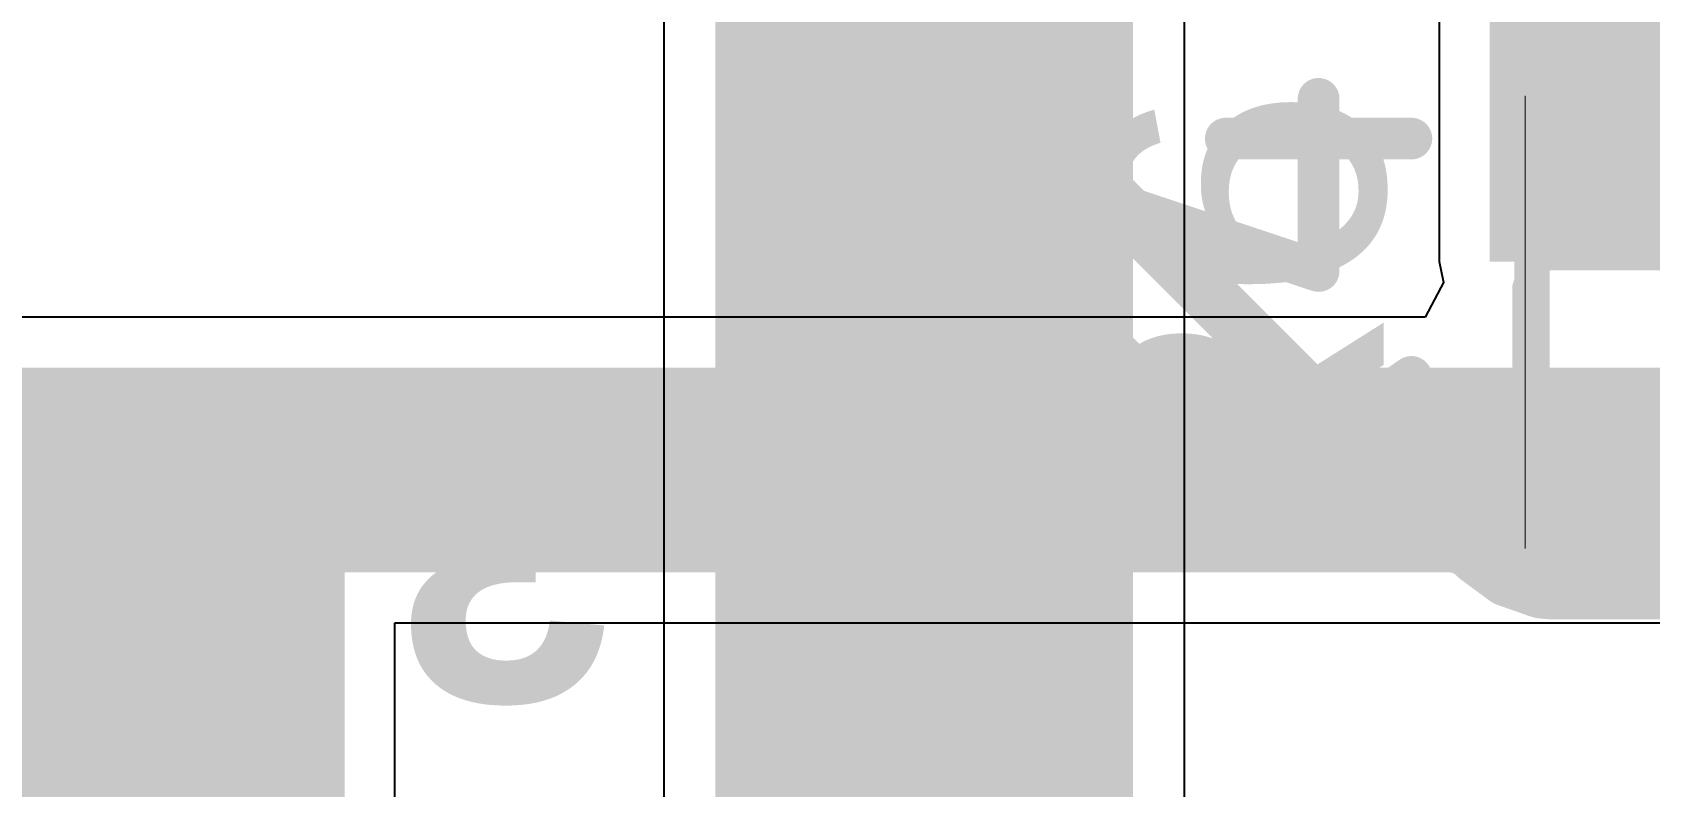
# Model space of a CAD drawing. Header units: inches. Extents: x 0 to 12.4, y -0.6 to 2.2.
# Drawn here: x 0.6718 to 0.9006, y 1.5447 to 1.6515 of the extents above; entities that cross this region are included whole.
import ezdxf

# ---------------------------------------------------------------- set-up
doc = ezdxf.new("R2010")
doc.units = ezdxf.units.IN
doc.header["$MEASUREMENT"] = 0
for name, color, linetype in [('Bottom Layer', 5, 'Continuous'), ('Bottom Overlay', 54, 'Continuous'), ('Bottom Paste', 16, 'Continuous'), ('Bottom Solder', 6, 'Continuous'), ('Dimension', 6, 'Continuous'), ('Mechanical 4', 56, 'Continuous'), ('Top Layer', 1, 'Continuous'), ('Top Overlay', 2, 'Continuous'), ('Top Paste', 8, 'Continuous'), ('Top Solder', 216, 'Continuous')]:
    doc.layers.add(name, color=color, linetype=linetype)
doc.styles.add('Arial', font='', dxfattribs={"height": 0.2})
doc.styles.add('Arial_Bold', font='', dxfattribs={"height": 0.2})
doc.styles.get('Arial').set_extended_font_data('Arial')
doc.styles.get('Arial_Bold').set_extended_font_data('Arial', bold=True)

# ---------------------------------------------------------------- blocks, each defined once
blk = doc.blocks.new('R___0402_21')
at = {"layer": 'Top Layer'}
for points in [[(-0.0275, -0.0125), (-0.0275, 0.0125), (-0.009500000000000003, 0.0125), (-0.009499999999999996, -0.0125)], [(0.009500000000000003, -0.0125), (0.009499999999999996, 0.0125), (0.0275, 0.0125), (0.0275, -0.0125)]]:
    blk.add_hatch(color=1, dxfattribs=at).paths.add_polyline_path(points)
at = {"layer": 'Top Paste'}
for points in [[(-0.0275, -0.0125), (-0.0275, 0.0125), (-0.009500000000000003, 0.0125), (-0.009499999999999996, -0.0125)], [(0.009500000000000003, -0.0125), (0.009499999999999996, 0.0125), (0.0275, 0.0125), (0.0275, -0.0125)]]:
    blk.add_hatch(color=8, dxfattribs=at).paths.add_polyline_path(points)
at = {"layer": 'Top Solder'}
for points in [[(-0.0296654, -0.0146654), (-0.0296654, 0.0146654), (-0.007334600000000003, 0.0146654), (-0.007334599999999997, -0.0146654)], [(0.007334600000000003, -0.0146654), (0.007334599999999997, 0.0146654), (0.0296654, 0.0146654), (0.0296654, -0.0146654)]]:
    blk.add_hatch(color=216, dxfattribs=at).paths.add_polyline_path(points)
at = {"layer": 'Top Overlay'}
for points in [[(-0.031, -0.016, 0.005, 0.005, 0), (-0.031, 0.016, 0.005, 0.005, 0)], [(0.031, 0.016, 0.005, 0.005, 0), (-0.031, 0.016, 0.005, 0.005, 0)], [(0.031, -0.016, 0.005, 0.005, 0), (0.031, 0.016, 0.005, 0.005, 0)], [(0.031, -0.016, 0.005, 0.005, 0), (-0.031, -0.016, 0.005, 0.005, 0)], [(0.032, -0.017, 0.000127, 0.000127, 0), (-0.032, -0.017, 0.000127, 0.000127, 0)]]:
    blk.add_lwpolyline(points, format="xyseb", dxfattribs=at)
for points in [[(-0.03225, 0.016, 0.0025, 0.0025, 1), (-0.02975, 0.016, 0.0025, 0.0025, 1)], [(-0.03225, 0.016, 0.0025, 0.0025, 1), (-0.02975, 0.016, 0.0025, 0.0025, 1)], [(0.02975, 0.016, 0.0025, 0.0025, 1), (0.03225, 0.016, 0.0025, 0.0025, 1)], [(0.02975, 0.016, 0.0025, 0.0025, 1), (0.03225, 0.016, 0.0025, 0.0025, 1)], [(-0.03225, -0.016, 0.0025, 0.0025, 1), (-0.02975, -0.016, 0.0025, 0.0025, 1)], [(-0.03225, -0.016, 0.0025, 0.0025, 1), (-0.02975, -0.016, 0.0025, 0.0025, 1)], [(0.02975, -0.016, 0.0025, 0.0025, 1), (0.03225, -0.016, 0.0025, 0.0025, 1)], [(0.02975, -0.016, 0.0025, 0.0025, 1), (0.03225, -0.016, 0.0025, 0.0025, 1)], [(-0.0320317, -0.017, 6.35e-05, 6.35e-05, 1), (-0.0319683, -0.017, 6.35e-05, 6.35e-05, 1)], [(0.0319683, -0.017, 6.35e-05, 6.35e-05, 1), (0.0320317, -0.017, 6.35e-05, 6.35e-05, 1)]]:
    blk.add_lwpolyline(points, format="xyseb", close=True, dxfattribs=at)
blk = doc.blocks.new('T__________B_43')
at = {"layer": 'Bottom Layer'}
blk.add_hatch(color=5, dxfattribs=at).paths.add_polyline_path([(0.015, 0.03), (-0.015, 0.03), (-0.03, 0.015), (-0.03, -0.015), (-0.015, -0.03), (0.015, -0.03), (0.03, -0.015), (0.03, 0.015)])
at = {"layer": 'Bottom Paste'}
blk.add_hatch(color=16, dxfattribs=at).paths.add_polyline_path([(0.015, 0.03), (-0.015, 0.03), (-0.03, 0.015), (-0.03, -0.015), (-0.015, -0.03), (0.015, -0.03), (0.03, -0.015), (0.03, 0.015)])
at = {"layer": 'Bottom Solder'}
blk.add_hatch(color=6, dxfattribs=at).paths.add_polyline_path([(0.017, 0.034), (-0.017, 0.034), (-0.034, 0.017), (-0.034, -0.017), (-0.017, -0.034), (0.017, -0.034), (0.034, -0.017), (0.034, 0.017)])
at = {"layer": 'Bottom Overlay'}
for points in [[(-0.017, 0.037, 0.007874, 0.007874, 0), (-0.037, 0.017, 0.007874, 0.007874, 0)], [(0.017, 0.037, 0.007874, 0.007874, 0), (-0.017, 0.037, 0.007874, 0.007874, 0)], [(0.017, 0.037, 0.007874, 0.007874, 0), (-0.017, 0.037, 0.007874, 0.007874, 0)], [(0.037, 0.017, 0.007874, 0.007874, 0), (0.017, 0.037, 0.007874, 0.007874, 0)], [(-0.037, 0.017, 0.007874, 0.007874, 0), (-0.037, -0.017, 0.007874, 0.007874, 0)], [(0.037, 0.017, 0.007874, 0.007874, 0), (0.037, -0.017, 0.007874, 0.007874, 0)], [(-0.017, -0.037, 0.007874, 0.007874, 0), (-0.037, -0.017, 0.007874, 0.007874, 0)], [(0.037, -0.017, 0.007874, 0.007874, 0), (0.017, -0.037, 0.007874, 0.007874, 0)], [(0.017, -0.037, 0.007874, 0.007874, 0), (-0.017, -0.037, 0.007874, 0.007874, 0)], [(0.017, -0.037, 0.007874, 0.007874, 0), (-0.017, -0.037, 0.007874, 0.007874, 0)]]:
    blk.add_lwpolyline(points, format="xyseb", dxfattribs=at)
for points in [[(-0.0189685, 0.037, 0.003937, 0.003937, 1), (-0.0150315, 0.037, 0.003937, 0.003937, 1)], [(-0.0189685, 0.037, 0.003937, 0.003937, 1), (-0.0150315, 0.037, 0.003937, 0.003937, 1)], [(-0.0189685, 0.037, 0.003937, 0.003937, 1), (-0.0150315, 0.037, 0.003937, 0.003937, 1)], [(0.0150315, 0.037, 0.003937, 0.003937, 1), (0.0189685, 0.037, 0.003937, 0.003937, 1)], [(0.0150315, 0.037, 0.003937, 0.003937, 1), (0.0189685, 0.037, 0.003937, 0.003937, 1)], [(0.0150315, 0.037, 0.003937, 0.003937, 1), (0.0189685, 0.037, 0.003937, 0.003937, 1)], [(-0.0389685, 0.017, 0.003937, 0.003937, 1), (-0.0350315, 0.017, 0.003937, 0.003937, 1)], [(-0.0389685, 0.017, 0.003937, 0.003937, 1), (-0.0350315, 0.017, 0.003937, 0.003937, 1)], [(0.0350315, 0.017, 0.003937, 0.003937, 1), (0.0389685, 0.017, 0.003937, 0.003937, 1)], [(0.0350315, 0.017, 0.003937, 0.003937, 1), (0.0389685, 0.017, 0.003937, 0.003937, 1)], [(-0.0389685, -0.017, 0.003937, 0.003937, 1), (-0.0350315, -0.017, 0.003937, 0.003937, 1)], [(-0.0389685, -0.017, 0.003937, 0.003937, 1), (-0.0350315, -0.017, 0.003937, 0.003937, 1)], [(0.0350315, -0.017, 0.003937, 0.003937, 1), (0.0389685, -0.017, 0.003937, 0.003937, 1)], [(0.0350315, -0.017, 0.003937, 0.003937, 1), (0.0389685, -0.017, 0.003937, 0.003937, 1)], [(-0.0189685, -0.037, 0.003937, 0.003937, 1), (-0.0150315, -0.037, 0.003937, 0.003937, 1)], [(-0.0189685, -0.037, 0.003937, 0.003937, 1), (-0.0150315, -0.037, 0.003937, 0.003937, 1)], [(-0.0189685, -0.037, 0.003937, 0.003937, 1), (-0.0150315, -0.037, 0.003937, 0.003937, 1)], [(0.0150315, -0.037, 0.003937, 0.003937, 1), (0.0189685, -0.037, 0.003937, 0.003937, 1)], [(0.0150315, -0.037, 0.003937, 0.003937, 1), (0.0189685, -0.037, 0.003937, 0.003937, 1)], [(0.0150315, -0.037, 0.003937, 0.003937, 1), (0.0189685, -0.037, 0.003937, 0.003937, 1)]]:
    blk.add_lwpolyline(points, format="xyseb", close=True, dxfattribs=at)

msp = doc.modelspace()

# ---------------------------------------------------------------- hatches: boundary and pattern name
at = {"layer": 'Top Layer'}
for points in [[(0.878, 1.619), (1.002, 1.619), (1.002, 1.679), (0.878, 1.679)], [(0.592, 1.432), (0.716, 1.432), (0.716, 1.604), (0.592, 1.604)], [(0.702, 1.575), (0.918, 1.575), (0.918, 1.604), (0.702, 1.604)]]:
    msp.add_hatch(color=1, dxfattribs=at).paths.add_polyline_path(points)

# ---------------------------------------------------------------- linework, layer by layer
at = {"layer": 'Bottom Layer'}
for p, q in [((0.7611573, 1.7544197), (0.7611573, 1.4502607)), ((0.8348427, 1.435), (0.8348427, 1.739159))]:
    msp.add_line(p, q, dxfattribs=at)
msp.add_lwpolyline([(0.798, 1.435, 0.0590551, 0.0590551, 0), (0.798, 1.7544197, 0.0590551, 0.0590551, 0)], format="xyseb", dxfattribs=at)
at = {"layer": 'Dimension'}
for points in [[(0.8180061, 1.6345242, 0.007874, 0.007874, 0), (0.8180061, 1.8412171, 0.007874, 0.007874, 0)], [(0.8022383, 1.6370215, 0.007874, 0.007874, 0), (0.8022383, 1.8212987, 0.007874, 0.007874, 0)], [(0.895762, 1.6349179, 0.007874, 0.007874, 0), (0.895762, 1.6746817, 0.007874, 0.007874, 0)], [(0.8022383, 1.6320268, 0.007874, 0.007874, 0), (0.8022383, 1.6370215, 0.007874, 0.007874, 0)], [(0.8180061, 1.6345242, 0.007874, 0.007874, 0), (0.8278486, 1.6246817, 0.007874, 0.007874, 0)], [(0.895762, 1.6349179, 0.007874, 0.007874, 0), (0.8961557, 1.6345242, 0.007874, 0.007874, 0)], [(0.8961557, 1.6345242, 0.007874, 0.007874, 0), (0.9164313, 1.6345242, 0.007874, 0.007874, 0)], [(0.8022383, 1.6320268, 0.007874, 0.007874, 0), (0.802357, 1.6316615, 0.007874, 0.007874, 0)], [(0.802357, 1.6316615, 0.007874, 0.007874, 0), (0.8023571, 1.6316613, 0.007874, 0.007874, 0)], [(0.8023571, 1.6316613, 0.007874, 0.007874, 0), (0.8025079, 1.6311972, 0.007874, 0.007874, 0)], [(0.8025079, 1.6311972, 0.007874, 0.007874, 0), (0.8026867, 1.6304526, 0.007874, 0.007874, 0)], [(0.8026867, 1.6304526, 0.007874, 0.007874, 0), (0.8028231, 1.6295909, 0.007874, 0.007874, 0)], [(0.8028231, 1.6295909, 0.007874, 0.007874, 0), (0.8029975, 1.6292487, 0.007874, 0.007874, 0)], [(0.8029975, 1.6292487, 0.007874, 0.007874, 0), (0.8029976, 1.6292486, 0.007874, 0.007874, 0)], [(0.8029976, 1.6292486, 0.007874, 0.007874, 0), (0.8032191, 1.6288138, 0.007874, 0.007874, 0)], [(0.8032191, 1.6288138, 0.007874, 0.007874, 0), (0.8035122, 1.6281061, 0.007874, 0.007874, 0)], [(0.8035122, 1.6281061, 0.007874, 0.007874, 0), (0.8037818, 1.6272765, 0.007874, 0.007874, 0)], [(0.8037818, 1.6272765, 0.007874, 0.007874, 0), (0.8040075, 1.6269659, 0.007874, 0.007874, 0)], [(0.8040075, 1.6269659, 0.007874, 0.007874, 0), (0.8040076, 1.6269656, 0.007874, 0.007874, 0)], [(0.8040076, 1.6269656, 0.007874, 0.007874, 0), (0.8042945, 1.6265708, 0.007874, 0.007874, 0)], [(0.8042945, 1.6265708, 0.007874, 0.007874, 0), (0.8046946, 1.625918, 0.007874, 0.007874, 0)], [(0.8046946, 1.625918, 0.007874, 0.007874, 0), (0.8047328, 1.6258431, 0.007874, 0.007874, 0)], [(0.8047328, 1.6258431, 0.007874, 0.007874, 0), (0.8050907, 1.6251406, 0.007874, 0.007874, 0)], [(0.8050907, 1.6251406, 0.007874, 0.007874, 0), (0.805979, 1.6242523, 0.007874, 0.007874, 0)], [(0.805979, 1.6242523, 0.007874, 0.007874, 0), (0.8059791, 1.6242522, 0.007874, 0.007874, 0)], [(0.8059791, 1.6242522, 0.007874, 0.007874, 0), (0.8158215, 1.6144098, 0.007874, 0.007874, 0)], [(0.8278486, 1.6246817, 0.007874, 0.007874, 0), (0.8577698, 1.5947604, 0.007874, 0.007874, 0)], [(0.8158215, 1.6144098, 0.007874, 0.007874, 0), (0.8158217, 1.6144096, 0.007874, 0.007874, 0)], [(0.8158217, 1.6144096, 0.007874, 0.007874, 0), (0.8448545, 1.5853769, 0.007874, 0.007874, 0)], [(0.8577698, 1.5947604, 0.007874, 0.007874, 0), (0.895762, 1.5947604, 0.007874, 0.007874, 0)], [(0.8448545, 1.5853769, 0.007874, 0.007874, 0), (0.8483863, 1.581845, 0.007874, 0.007874, 0)], [(0.8483863, 1.581845, 0.007874, 0.007874, 0), (0.8491634, 1.5814491, 0.007874, 0.007874, 0)], [(0.8491634, 1.5814491, 0.007874, 0.007874, 0), (0.8498167, 1.5810488, 0.007874, 0.007874, 0)], [(0.8498167, 1.5810488, 0.007874, 0.007874, 0), (0.8505222, 1.5805361, 0.007874, 0.007874, 0)], [(0.8505222, 1.5805361, 0.007874, 0.007874, 0), (0.8513518, 1.5802666, 0.007874, 0.007874, 0)], [(0.8513518, 1.5802666, 0.007874, 0.007874, 0), (0.8520591, 1.5799737, 0.007874, 0.007874, 0)], [(0.8520591, 1.5799737, 0.007874, 0.007874, 0), (0.8528366, 1.5795775, 0.007874, 0.007874, 0)], [(0.8528366, 1.5795775, 0.007874, 0.007874, 0), (0.8536981, 1.5794411, 0.007874, 0.007874, 0)], [(0.8536981, 1.5794411, 0.007874, 0.007874, 0), (0.8544429, 1.5792623, 0.007874, 0.007874, 0)], [(0.8544429, 1.5792623, 0.007874, 0.007874, 0), (0.8552725, 1.5789927, 0.007874, 0.007874, 0)], [(0.8552725, 1.5789927, 0.007874, 0.007874, 0), (0.8565285, 1.5789927, 0.007874, 0.007874, 0)], [(0.8565285, 1.5789927, 0.007874, 0.007874, 0), (0.8565288, 1.5789927, 0.007874, 0.007874, 0)], [(0.8565288, 1.5789927, 0.007874, 0.007874, 0), (0.8565289, 1.5789927, 0.007874, 0.007874, 0)], [(0.8565289, 1.5789927, 0.007874, 0.007874, 0), (0.8724647, 1.5789927, 0.007874, 0.007874, 0)], [(0.8724647, 1.5789927, 0.007874, 0.007874, 0), (0.8743329, 1.5786211, 0.007874, 0.007874, 0)], [(0.8743329, 1.5786211, 0.007874, 0.007874, 0), (0.8759167, 1.5775628, 0.007874, 0.007874, 0)], [(0.8759167, 1.5775628, 0.007874, 0.007874, 0), (0.8760005, 1.577479, 0.007874, 0.007874, 0)], [(0.8760005, 1.577479, 0.007874, 0.007874, 0), (0.8762178, 1.5771847, 0.007874, 0.007874, 0)], [(0.8762178, 1.5771847, 0.007874, 0.007874, 0), (0.8803764, 1.5741155, 0.007874, 0.007874, 0)], [(0.8803764, 1.5741155, 0.007874, 0.007874, 0), (0.8852549, 1.5724084, 0.007874, 0.007874, 0)], [(0.8852549, 1.5724084, 0.007874, 0.007874, 0), (0.8864133, 1.5722998, 0.007874, 0.007874, 0)], [(0.8864133, 1.5722998, 0.007874, 0.007874, 0), (0.9051106, 1.5722998, 0.007874, 0.007874, 0)]]:
    msp.add_lwpolyline(points, format="xyseb", dxfattribs=at)
for points in [[(0.8002698, 1.6370215, 0.003937, 0.003937, 1), (0.8042068, 1.6370215, 0.003937, 0.003937, 1)], [(0.8002698, 1.6370215, 0.003937, 0.003937, 1), (0.8042068, 1.6370215, 0.003937, 0.003937, 1)], [(0.8160376, 1.6345242, 0.003937, 0.003937, 1), (0.8199746, 1.6345242, 0.003937, 0.003937, 1)], [(0.8160376, 1.6345242, 0.003937, 0.003937, 1), (0.8199746, 1.6345242, 0.003937, 0.003937, 1)], [(0.8937935, 1.6349179, 0.003937, 0.003937, 1), (0.8977305, 1.6349179, 0.003937, 0.003937, 1)], [(0.8937935, 1.6349179, 0.003937, 0.003937, 1), (0.8977305, 1.6349179, 0.003937, 0.003937, 1)], [(0.8941872, 1.6345242, 0.003937, 0.003937, 1), (0.8981242, 1.6345242, 0.003937, 0.003937, 1)], [(0.8941872, 1.6345242, 0.003937, 0.003937, 1), (0.8981242, 1.6345242, 0.003937, 0.003937, 1)], [(0.8002698, 1.6320268, 0.003937, 0.003937, 1), (0.8042068, 1.6320268, 0.003937, 0.003937, 1)], [(0.8002698, 1.6320268, 0.003937, 0.003937, 1), (0.8042068, 1.6320268, 0.003937, 0.003937, 1)], [(0.8003885, 1.6316615, 0.003937, 0.003937, 1), (0.8043255, 1.6316615, 0.003937, 0.003937, 1)], [(0.8003885, 1.6316615, 0.003937, 0.003937, 1), (0.8043255, 1.6316615, 0.003937, 0.003937, 1)], [(0.8003886, 1.6316613, 0.003937, 0.003937, 1), (0.8043256, 1.6316613, 0.003937, 0.003937, 1)], [(0.8003886, 1.6316613, 0.003937, 0.003937, 1), (0.8043256, 1.6316613, 0.003937, 0.003937, 1)], [(0.8005394, 1.6311972, 0.003937, 0.003937, 1), (0.8044764, 1.6311972, 0.003937, 0.003937, 1)], [(0.8005394, 1.6311972, 0.003937, 0.003937, 1), (0.8044764, 1.6311972, 0.003937, 0.003937, 1)], [(0.8007182, 1.6304526, 0.003937, 0.003937, 1), (0.8046552, 1.6304526, 0.003937, 0.003937, 1)], [(0.8007182, 1.6304526, 0.003937, 0.003937, 1), (0.8046552, 1.6304526, 0.003937, 0.003937, 1)], [(0.8008546, 1.6295909, 0.003937, 0.003937, 1), (0.8047916, 1.6295909, 0.003937, 0.003937, 1)], [(0.8008546, 1.6295909, 0.003937, 0.003937, 1), (0.8047916, 1.6295909, 0.003937, 0.003937, 1)], [(0.801029, 1.6292487, 0.003937, 0.003937, 1), (0.804966, 1.6292487, 0.003937, 0.003937, 1)], [(0.801029, 1.6292487, 0.003937, 0.003937, 1), (0.804966, 1.6292487, 0.003937, 0.003937, 1)], [(0.8010291, 1.6292486, 0.003937, 0.003937, 1), (0.8049661, 1.6292486, 0.003937, 0.003937, 1)], [(0.8010291, 1.6292486, 0.003937, 0.003937, 1), (0.8049661, 1.6292486, 0.003937, 0.003937, 1)], [(0.8012506, 1.6288138, 0.003937, 0.003937, 1), (0.8051876, 1.6288138, 0.003937, 0.003937, 1)], [(0.8012506, 1.6288138, 0.003937, 0.003937, 1), (0.8051876, 1.6288138, 0.003937, 0.003937, 1)], [(0.8015437, 1.6281061, 0.003937, 0.003937, 1), (0.8054807, 1.6281061, 0.003937, 0.003937, 1)], [(0.8015437, 1.6281061, 0.003937, 0.003937, 1), (0.8054807, 1.6281061, 0.003937, 0.003937, 1)], [(0.8018133, 1.6272765, 0.003937, 0.003937, 1), (0.8057503, 1.6272765, 0.003937, 0.003937, 1)], [(0.8018133, 1.6272765, 0.003937, 0.003937, 1), (0.8057503, 1.6272765, 0.003937, 0.003937, 1)], [(0.802039, 1.6269659, 0.003937, 0.003937, 1), (0.805976, 1.6269659, 0.003937, 0.003937, 1)], [(0.802039, 1.6269659, 0.003937, 0.003937, 1), (0.805976, 1.6269659, 0.003937, 0.003937, 1)], [(0.8020391, 1.6269656, 0.003937, 0.003937, 1), (0.8059761, 1.6269656, 0.003937, 0.003937, 1)], [(0.8020391, 1.6269656, 0.003937, 0.003937, 1), (0.8059761, 1.6269656, 0.003937, 0.003937, 1)], [(0.802326, 1.6265708, 0.003937, 0.003937, 1), (0.806263, 1.6265708, 0.003937, 0.003937, 1)], [(0.802326, 1.6265708, 0.003937, 0.003937, 1), (0.806263, 1.6265708, 0.003937, 0.003937, 1)], [(0.8027261, 1.625918, 0.003937, 0.003937, 1), (0.8066631, 1.625918, 0.003937, 0.003937, 1)], [(0.8027261, 1.625918, 0.003937, 0.003937, 1), (0.8066631, 1.625918, 0.003937, 0.003937, 1)], [(0.8027643, 1.6258431, 0.003937, 0.003937, 1), (0.8067013, 1.6258431, 0.003937, 0.003937, 1)], [(0.8027643, 1.6258431, 0.003937, 0.003937, 1), (0.8067013, 1.6258431, 0.003937, 0.003937, 1)], [(0.8031222, 1.6251406, 0.003937, 0.003937, 1), (0.8070592, 1.6251406, 0.003937, 0.003937, 1)], [(0.8031222, 1.6251406, 0.003937, 0.003937, 1), (0.8070592, 1.6251406, 0.003937, 0.003937, 1)], [(0.8040105, 1.6242523, 0.003937, 0.003937, 1), (0.8079475, 1.6242523, 0.003937, 0.003937, 1)], [(0.8040105, 1.6242523, 0.003937, 0.003937, 1), (0.8079475, 1.6242523, 0.003937, 0.003937, 1)], [(0.8040106, 1.6242522, 0.003937, 0.003937, 1), (0.8079476, 1.6242522, 0.003937, 0.003937, 1)], [(0.8040106, 1.6242522, 0.003937, 0.003937, 1), (0.8079476, 1.6242522, 0.003937, 0.003937, 1)], [(0.8258801, 1.6246817, 0.003937, 0.003937, 1), (0.8298171, 1.6246817, 0.003937, 0.003937, 1)], [(0.8258801, 1.6246817, 0.003937, 0.003937, 1), (0.8298171, 1.6246817, 0.003937, 0.003937, 1)], [(0.813853, 1.6144098, 0.003937, 0.003937, 1), (0.81779, 1.6144098, 0.003937, 0.003937, 1)], [(0.813853, 1.6144098, 0.003937, 0.003937, 1), (0.81779, 1.6144098, 0.003937, 0.003937, 1)], [(0.8138532, 1.6144096, 0.003937, 0.003937, 1), (0.8177902, 1.6144096, 0.003937, 0.003937, 1)], [(0.8138532, 1.6144096, 0.003937, 0.003937, 1), (0.8177902, 1.6144096, 0.003937, 0.003937, 1)], [(0.8558013, 1.5947604, 0.003937, 0.003937, 1), (0.8597383, 1.5947604, 0.003937, 0.003937, 1)], [(0.8558013, 1.5947604, 0.003937, 0.003937, 1), (0.8597383, 1.5947604, 0.003937, 0.003937, 1)], [(0.8937935, 1.5947604, 0.003937, 0.003937, 1), (0.8977305, 1.5947604, 0.003937, 0.003937, 1)], [(0.842886, 1.5853769, 0.003937, 0.003937, 1), (0.846823, 1.5853769, 0.003937, 0.003937, 1)], [(0.842886, 1.5853769, 0.003937, 0.003937, 1), (0.846823, 1.5853769, 0.003937, 0.003937, 1)], [(0.8464178, 1.581845, 0.003937, 0.003937, 1), (0.8503548, 1.581845, 0.003937, 0.003937, 1)], [(0.8464178, 1.581845, 0.003937, 0.003937, 1), (0.8503548, 1.581845, 0.003937, 0.003937, 1)], [(0.8471949, 1.5814491, 0.003937, 0.003937, 1), (0.8511319, 1.5814491, 0.003937, 0.003937, 1)], [(0.8471949, 1.5814491, 0.003937, 0.003937, 1), (0.8511319, 1.5814491, 0.003937, 0.003937, 1)], [(0.8478482, 1.5810488, 0.003937, 0.003937, 1), (0.8517852, 1.5810488, 0.003937, 0.003937, 1)], [(0.8478482, 1.5810488, 0.003937, 0.003937, 1), (0.8517852, 1.5810488, 0.003937, 0.003937, 1)], [(0.8485537, 1.5805361, 0.003937, 0.003937, 1), (0.8524907, 1.5805361, 0.003937, 0.003937, 1)], [(0.8485537, 1.5805361, 0.003937, 0.003937, 1), (0.8524907, 1.5805361, 0.003937, 0.003937, 1)], [(0.8493833, 1.5802666, 0.003937, 0.003937, 1), (0.8533203, 1.5802666, 0.003937, 0.003937, 1)], [(0.8493833, 1.5802666, 0.003937, 0.003937, 1), (0.8533203, 1.5802666, 0.003937, 0.003937, 1)], [(0.8500906, 1.5799737, 0.003937, 0.003937, 1), (0.8540276, 1.5799737, 0.003937, 0.003937, 1)], [(0.8500906, 1.5799737, 0.003937, 0.003937, 1), (0.8540276, 1.5799737, 0.003937, 0.003937, 1)], [(0.8508681, 1.5795775, 0.003937, 0.003937, 1), (0.8548051, 1.5795775, 0.003937, 0.003937, 1)], [(0.8508681, 1.5795775, 0.003937, 0.003937, 1), (0.8548051, 1.5795775, 0.003937, 0.003937, 1)], [(0.8517296, 1.5794411, 0.003937, 0.003937, 1), (0.8556666, 1.5794411, 0.003937, 0.003937, 1)], [(0.8517296, 1.5794411, 0.003937, 0.003937, 1), (0.8556666, 1.5794411, 0.003937, 0.003937, 1)], [(0.8524744, 1.5792623, 0.003937, 0.003937, 1), (0.8564114, 1.5792623, 0.003937, 0.003937, 1)], [(0.8524744, 1.5792623, 0.003937, 0.003937, 1), (0.8564114, 1.5792623, 0.003937, 0.003937, 1)], [(0.853304, 1.5789927, 0.003937, 0.003937, 1), (0.857241, 1.5789927, 0.003937, 0.003937, 1)], [(0.853304, 1.5789927, 0.003937, 0.003937, 1), (0.857241, 1.5789927, 0.003937, 0.003937, 1)], [(0.85456, 1.5789927, 0.003937, 0.003937, 1), (0.858497, 1.5789927, 0.003937, 0.003937, 1)], [(0.85456, 1.5789927, 0.003937, 0.003937, 1), (0.858497, 1.5789927, 0.003937, 0.003937, 1)], [(0.8545603, 1.5789927, 0.003937, 0.003937, 1), (0.8584973, 1.5789927, 0.003937, 0.003937, 1)], [(0.8545603, 1.5789927, 0.003937, 0.003937, 1), (0.8584973, 1.5789927, 0.003937, 0.003937, 1)], [(0.8545604, 1.5789927, 0.003937, 0.003937, 1), (0.8584974, 1.5789927, 0.003937, 0.003937, 1)], [(0.8545604, 1.5789927, 0.003937, 0.003937, 1), (0.8584974, 1.5789927, 0.003937, 0.003937, 1)], [(0.8704962, 1.5789927, 0.003937, 0.003937, 1), (0.8744332, 1.5789927, 0.003937, 0.003937, 1)], [(0.8704962, 1.5789927, 0.003937, 0.003937, 1), (0.8744332, 1.5789927, 0.003937, 0.003937, 1)], [(0.8723644, 1.5786211, 0.003937, 0.003937, 1), (0.8763014, 1.5786211, 0.003937, 0.003937, 1)], [(0.8723644, 1.5786211, 0.003937, 0.003937, 1), (0.8763014, 1.5786211, 0.003937, 0.003937, 1)], [(0.8739482, 1.5775628, 0.003937, 0.003937, 1), (0.8778852, 1.5775628, 0.003937, 0.003937, 1)], [(0.8739482, 1.5775628, 0.003937, 0.003937, 1), (0.8778852, 1.5775628, 0.003937, 0.003937, 1)], [(0.874032, 1.577479, 0.003937, 0.003937, 1), (0.877969, 1.577479, 0.003937, 0.003937, 1)], [(0.874032, 1.577479, 0.003937, 0.003937, 1), (0.877969, 1.577479, 0.003937, 0.003937, 1)], [(0.8742493, 1.5771847, 0.003937, 0.003937, 1), (0.8781863, 1.5771847, 0.003937, 0.003937, 1)], [(0.8742493, 1.5771847, 0.003937, 0.003937, 1), (0.8781863, 1.5771847, 0.003937, 0.003937, 1)], [(0.8784079, 1.5741155, 0.003937, 0.003937, 1), (0.8823449, 1.5741155, 0.003937, 0.003937, 1)], [(0.8784079, 1.5741155, 0.003937, 0.003937, 1), (0.8823449, 1.5741155, 0.003937, 0.003937, 1)], [(0.8832864, 1.5724084, 0.003937, 0.003937, 1), (0.8872234, 1.5724084, 0.003937, 0.003937, 1)], [(0.8832864, 1.5724084, 0.003937, 0.003937, 1), (0.8872234, 1.5724084, 0.003937, 0.003937, 1)], [(0.8844448, 1.5722998, 0.003937, 0.003937, 1), (0.8883818, 1.5722998, 0.003937, 0.003937, 1)], [(0.8844448, 1.5722998, 0.003937, 0.003937, 1), (0.8883818, 1.5722998, 0.003937, 0.003937, 1)]]:
    msp.add_lwpolyline(points, format="xyseb", close=True, dxfattribs=at)
at = {"layer": 'Mechanical 4'}
for points in [[(0.8537971, 1.6176647, 0.0059055, 0.0059055, 0), (0.8537971, 1.6420367, 0.0059055, 0.0059055, 0)], [(0.8406738, 1.6364124, 0.0059055, 0.0059055, 0), (0.8669205, 1.6364124, 0.0059055, 0.0059055, 0)], [(0.8256756, 1.6270386, 0.0059055, 0.0059055, 0), (0.8537971, 1.6176647, 0.0059055, 0.0059055, 0)], [(0.883559, 1.6031794, 0.0047244, 0.0047244, 0), (0.883559, 1.6152771, 0.0047244, 0.0047244, 0)], [(0.8312999, 1.6007918, 0.0059055, 0.0059055, 0), (0.8350495, 1.6026666, 0.0059055, 0.0059055, 0)], [(0.8350495, 1.6026666, 0.0059055, 0.0059055, 0), (0.8406738, 1.6026666, 0.0059055, 0.0059055, 0)], [(0.8406738, 1.6026666, 0.0059055, 0.0059055, 0), (0.8444233, 1.6007918, 0.0059055, 0.0059055, 0)], [(0.8481728, 1.5895432, 0.0059055, 0.0059055, 0), (0.8669205, 1.6026666, 0.0059055, 0.0059055, 0)], [(0.8275504, 1.5951675, 0.0059055, 0.0059055, 0), (0.8294252, 1.5989171, 0.0059055, 0.0059055, 0)], [(0.8294252, 1.5989171, 0.0059055, 0.0059055, 0), (0.8312999, 1.6007918, 0.0059055, 0.0059055, 0)], [(0.8444233, 1.6007918, 0.0059055, 0.0059055, 0), (0.8462981, 1.5989171, 0.0059055, 0.0059055, 0)], [(0.8462981, 1.5989171, 0.0059055, 0.0059055, 0), (0.8481728, 1.5951675, 0.0059055, 0.0059055, 0)], [(0.8275504, 1.5801694, 0.0059055, 0.0059055, 0), (0.8275504, 1.5951675, 0.0059055, 0.0059055, 0)], [(0.8481728, 1.5801694, 0.0059055, 0.0059055, 0), (0.8481728, 1.5951675, 0.0059055, 0.0059055, 0)], [(0.8275504, 1.5801694, 0.0059055, 0.0059055, 0), (0.8669205, 1.5801694, 0.0059055, 0.0059055, 0)]]:
    msp.add_lwpolyline(points, format="xyseb", dxfattribs=at)
for points in [[(0.8523207, 1.6420367, 0.0029527, 0.0029527, 1), (0.8552735, 1.6420367, 0.0029527, 0.0029527, 1)], [(0.8391974, 1.6364124, 0.0029527, 0.0029527, 1), (0.8421502, 1.6364124, 0.0029527, 0.0029527, 1)], [(0.8654441, 1.6364124, 0.0029527, 0.0029527, 1), (0.8683969, 1.6364124, 0.0029527, 0.0029527, 1)], [(0.8241992, 1.6270386, 0.0029527, 0.0029527, 1), (0.827152, 1.6270386, 0.0029527, 0.0029527, 1)], [(0.8523207, 1.6176647, 0.0029527, 0.0029527, 1), (0.8552735, 1.6176647, 0.0029527, 0.0029527, 1)], [(0.8523207, 1.6176647, 0.0029527, 0.0029527, 1), (0.8552735, 1.6176647, 0.0029527, 0.0029527, 1)], [(0.8823779, 1.6152771, 0.0023622, 0.0023622, 1), (0.8847401, 1.6152771, 0.0023622, 0.0023622, 1)], [(0.8335731, 1.6026666, 0.0029527, 0.0029527, 1), (0.8365259, 1.6026666, 0.0029527, 0.0029527, 1)], [(0.8335731, 1.6026666, 0.0029527, 0.0029527, 1), (0.8365259, 1.6026666, 0.0029527, 0.0029527, 1)], [(0.8391974, 1.6026666, 0.0029527, 0.0029527, 1), (0.8421502, 1.6026666, 0.0029527, 0.0029527, 1)], [(0.8391974, 1.6026666, 0.0029527, 0.0029527, 1), (0.8421502, 1.6026666, 0.0029527, 0.0029527, 1)], [(0.8654441, 1.6026666, 0.0029527, 0.0029527, 1), (0.8683969, 1.6026666, 0.0029527, 0.0029527, 1)], [(0.8823779, 1.6031794, 0.0023622, 0.0023622, 1), (0.8847401, 1.6031794, 0.0023622, 0.0023622, 1)], [(0.8279488, 1.5989171, 0.0029527, 0.0029527, 1), (0.8309016, 1.5989171, 0.0029527, 0.0029527, 1)], [(0.8279488, 1.5989171, 0.0029527, 0.0029527, 1), (0.8309016, 1.5989171, 0.0029527, 0.0029527, 1)], [(0.8298235, 1.6007918, 0.0029527, 0.0029527, 1), (0.8327763, 1.6007918, 0.0029527, 0.0029527, 1)], [(0.8298235, 1.6007918, 0.0029527, 0.0029527, 1), (0.8327763, 1.6007918, 0.0029527, 0.0029527, 1)], [(0.8429469, 1.6007918, 0.0029527, 0.0029527, 1), (0.8458997, 1.6007918, 0.0029527, 0.0029527, 1)], [(0.8429469, 1.6007918, 0.0029527, 0.0029527, 1), (0.8458997, 1.6007918, 0.0029527, 0.0029527, 1)], [(0.8448217, 1.5989171, 0.0029527, 0.0029527, 1), (0.8477745, 1.5989171, 0.0029527, 0.0029527, 1)], [(0.8448217, 1.5989171, 0.0029527, 0.0029527, 1), (0.8477745, 1.5989171, 0.0029527, 0.0029527, 1)], [(0.826074, 1.5951675, 0.0029527, 0.0029527, 1), (0.8290268, 1.5951675, 0.0029527, 0.0029527, 1)], [(0.826074, 1.5951675, 0.0029527, 0.0029527, 1), (0.8290268, 1.5951675, 0.0029527, 0.0029527, 1)], [(0.8466964, 1.5951675, 0.0029527, 0.0029527, 1), (0.8496492, 1.5951675, 0.0029527, 0.0029527, 1)], [(0.8466964, 1.5951675, 0.0029527, 0.0029527, 1), (0.8496492, 1.5951675, 0.0029527, 0.0029527, 1)], [(0.8466964, 1.5895432, 0.0029527, 0.0029527, 1), (0.8496492, 1.5895432, 0.0029527, 0.0029527, 1)], [(0.826074, 1.5801694, 0.0029527, 0.0029527, 1), (0.8290268, 1.5801694, 0.0029527, 0.0029527, 1)], [(0.826074, 1.5801694, 0.0029527, 0.0029527, 1), (0.8290268, 1.5801694, 0.0029527, 0.0029527, 1)], [(0.8466964, 1.5801694, 0.0029527, 0.0029527, 1), (0.8496492, 1.5801694, 0.0029527, 0.0029527, 1)], [(0.8654441, 1.5801694, 0.0029527, 0.0029527, 1), (0.8683969, 1.5801694, 0.0029527, 0.0029527, 1)]]:
    msp.add_lwpolyline(points, format="xyseb", close=True, dxfattribs=at)
at = {"layer": 'Top Layer'}
for p, q in [((0.8708629, 1.679), (0.8708629, 1.619)), ((0.8708629, 1.619), (0.8714062, 1.6162688)), ((0.8714942, 1.6161371), (0.8688534, 1.6111371)), ((0.8714062, 1.6162688), (0.8714942, 1.6161371)), ((0.8688534, 1.6111371), (0.592, 1.6111371)), ((0.7231371, 1.432), (0.7231371, 1.5678629)), ((0.7231371, 1.5678629), (0.918, 1.5678629))]:
    msp.add_line(p, q, dxfattribs=at)
msp.add_lwpolyline([(0.654, 1.5409291, 0.022, 0.022, 0), (0.705, 1.5919291, 0.022, 0.022, 0)], format="xyseb", dxfattribs=at)
msp.add_lwpolyline([(0.6995, 1.5919291, 0.011, 0.011, 1), (0.7105, 1.5919291, 0.011, 0.011, 1)], format="xyseb", close=True, dxfattribs=at)

# ---------------------------------------------------------------- block references
for name, p, rotation in [('R___0402_21', (0.9000079, 1.6104291), 270), ('T__________B_43', (0.6345512, 1.5758031), 180)]:
    msp.add_blockref(name, p, dxfattribs=dict(rotation=rotation))

# ---------------------------------------------------------------- texts
at = {"layer": 'Bottom Overlay', "style": 'Arial_Bold', "text_generation_flag": 2}
msp.add_text('3V3', height=0.0393701, rotation=360, dxfattribs=at).set_placement((0.754, 1.5567758))
at = {"layer": 'Top Overlay', "style": 'Arial'}
msp.add_text('R6', height=0.04, rotation=90, dxfattribs=at).set_placement((0.8630014, 1.5726066))

doc.saveas('drawing.dxf')
